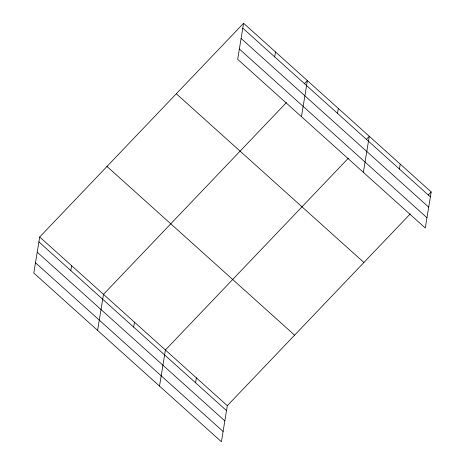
<?xml version="1.0" encoding="UTF-8"?>
<svg xmlns="http://www.w3.org/2000/svg" width="465" height="465" viewBox="0 0 465 465"><rect width="100%" height="100%" fill="white"/><g stroke="black" fill="none" stroke-linecap="round" stroke-linejoin="round"><path stroke-width="0.7" d="M243.584 23.25L237.679 59.317L425.283 228.019L431.189 191.952L243.584 23.25L39.717 236.981L33.811 273.048L221.416 441.75L227.321 405.683L410.258 213.894M70.802 270.595L71.61 265.66M97.598 330.406L103.503 294.339L286.44 102.55M133.647 327.11L134.455 322.175M159.507 386.078L165.412 350.011L348.349 158.222M195.556 382.782L196.364 377.847M274.67 56.858L275.478 51.929M301.465 116.674L307.371 80.608L304.383 83.741M337.52 113.373L338.322 108.444M363.374 172.346L369.28 136.28L366.292 139.413M399.429 169.045L400.231 164.116M428.201 195.085L431.189 191.952M242.777 28.179L430.381 196.881M241.097 38.456L428.701 207.157M239.365 49.04L426.963 217.742M176.311 93.779L363.909 262.481M106.997 166.453L294.595 335.155M39.717 236.981L227.321 405.683M38.909 241.91L226.513 410.612M37.229 252.187L224.828 420.889M35.497 262.772L223.095 431.474"/></g></svg>
